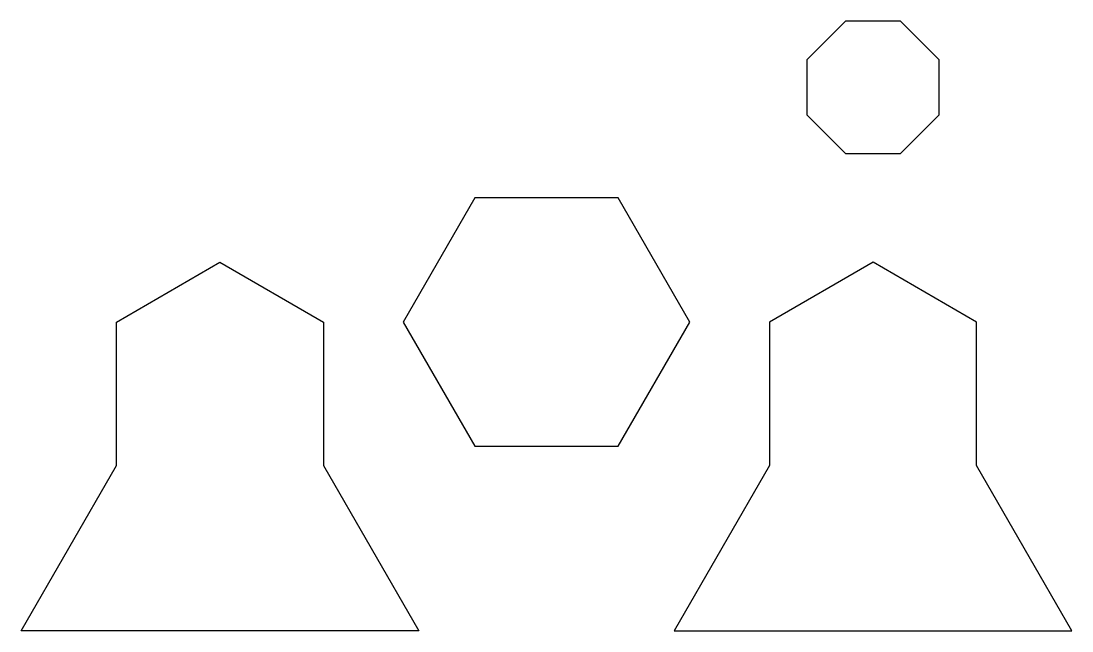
# Model space of a CAD drawing. Header units: millimetres. Extents: x 30 to 250, y 30 to 158.
import ezdxf

# ---------------------------------------------------------------- set-up
doc = ezdxf.new("R2010")
doc.units = ezdxf.units.MM

msp = doc.modelspace()

# ---------------------------------------------------------------- linework, layer by layer
for p, q in [((50, 94.64), (71.65, 107.14)), ((71.65, 107.14), (93.3, 94.64)), ((208.35, 107.14), (186.7, 94.64)), ((230, 94.64), (208.35, 107.14)), ((50, 64.64), (50, 94.64)), ((93.3, 94.64), (93.3, 64.64)), ((186.7, 94.64), (186.7, 64.64)), ((230, 64.64), (230, 94.64)), ((30, 30), (50, 64.64)), ((93.3, 64.64), (113.3, 30)), ((186.7, 64.64), (166.7, 30)), ((250, 30), (230, 64.64)), ((113.3, 30), (30, 30)), ((166.7, 30), (250, 30))]:
    msp.add_line(p, q)
for points in [[(202.61, 157.63), (194.49, 149.51), (194.49, 138.03), (202.61, 129.91), (214.09, 129.91), (222.21, 138.03), (222.21, 149.51), (214.09, 157.63)], [(125, 120.62), (110, 94.64), (125, 68.66), (155, 68.66), (170, 94.64), (155, 120.62)]]:
    msp.add_lwpolyline(points, close=True)

doc.saveas('drawing.dxf')
